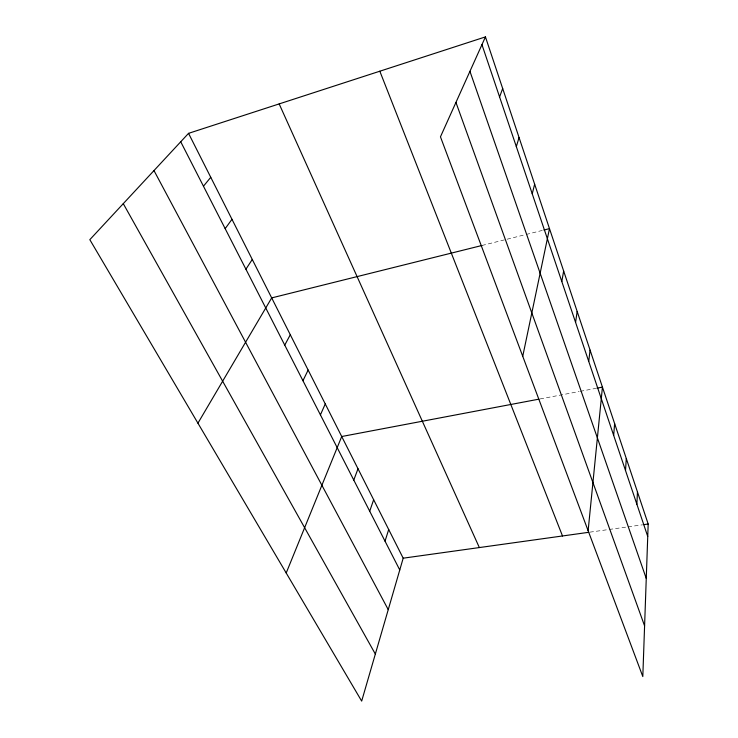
<?xml version="1.0" encoding="UTF-8"?>
<svg xmlns="http://www.w3.org/2000/svg" width="738" height="738" viewBox="0 0 738 738"><rect width="100%" height="100%" fill="white"/><g stroke="black" fill="none" stroke-linecap="round" stroke-linejoin="round"><path stroke-width="0.55" stroke-dasharray="3.69 2.77" d="M482.006 245.468L525.069 234.73M526.176 234.453L542.827 230.302M540.115 398.935L579.164 391.537M580.271 391.325L595.787 388.382M589.874 532.153L608.038 529.616M609.154 529.46L626.996 526.978M628.103 526.821L642.595 524.801"/><path stroke-width="1.11" d="M485.438 36.9L648.176 524.017L642.807 676.562L440.457 136.825L485.438 36.9L188.55 133.347L89.824 239.675L361.675 701.1L403.188 558.186L188.55 133.347M636.866 504.183L637.457 491.942M625.52 470.53L626.285 458.501M613.675 435.392L614.625 423.594M588.131 530.714L602.439 387.127L596.894 388.17M588.721 361.371L590.077 350.135M575.575 322.368L577.162 311.473M561.812 281.529L563.648 271.012M522.735 356.288L549.487 228.642L543.943 230.025M532.236 193.799L534.644 184.196M516.323 146.604L519.063 137.545M385.033 541.166L388.705 529.515M369.71 511.222L373.649 499.727M499.58 96.946L502.679 88.514M353.779 480.078L358.004 468.75M286.206 573.002L341.712 436.518L538.98 399.147M320.421 414.867L325.264 403.954M302.958 380.716L308.133 370.052M284.748 345.126L290.292 334.738M197.932 423.169L271.685 297.903L482.006 245.468M245.911 269.195L252.267 259.462M225.164 228.651L231.972 219.306M203.457 186.216L210.754 177.304M403.188 558.186L588.73 532.31M643.711 524.644L648.176 524.017M123.274 203.651L375.338 654.062M153.984 170.57L388.243 609.643M180.727 141.77L399.765 569.976M279.167 103.91L479.349 547.568M379.821 71.208L562.504 535.972M455.946 102.425L644.588 625.889M469.94 71.328L646.257 578.454M481.951 44.64L647.733 536.443"/></g></svg>
